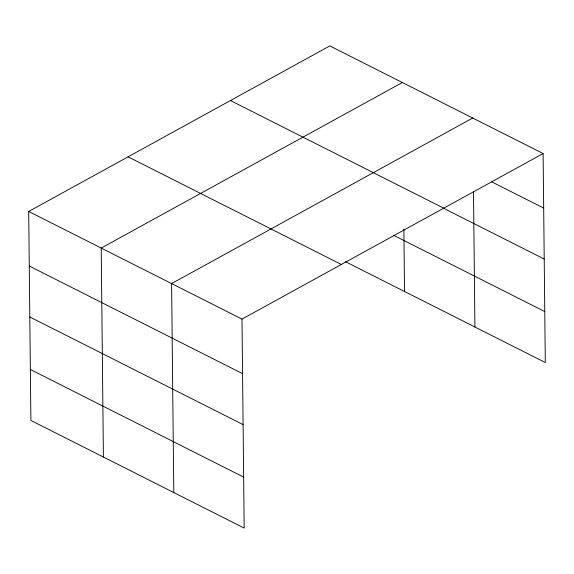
<?xml version="1.0" encoding="UTF-8"?>
<svg xmlns="http://www.w3.org/2000/svg" width="574" height="574" viewBox="0 0 574 574"><rect width="100%" height="100%" fill="white"/><g stroke="black" fill="none" stroke-linecap="round" stroke-linejoin="round"><path stroke-width="0.86" d="M543.112 153.552L241.991 319.101L244.18 528.08L30.888 420.448L28.7 211.469L329.82 45.92L543.112 153.552L545.3 362.531L345.555 261.73M402.338 82.513L101.218 248.068L103.406 457.048M472.725 118.029L171.604 283.585L173.793 492.564M491.696 181.85L543.686 208.089M230.454 100.55L443.738 208.183M443.437 208.197L544.217 259.053M393.635 235.297L544.769 311.56M128.067 156.838L341.358 264.471M28.7 211.469L241.991 319.101M29.274 266.013L242.558 373.645M29.805 316.977L243.096 424.609M30.357 369.484L243.641 477.116M473.493 191.343L474.913 327.008M403.874 228.954L404.526 291.492"/></g></svg>
